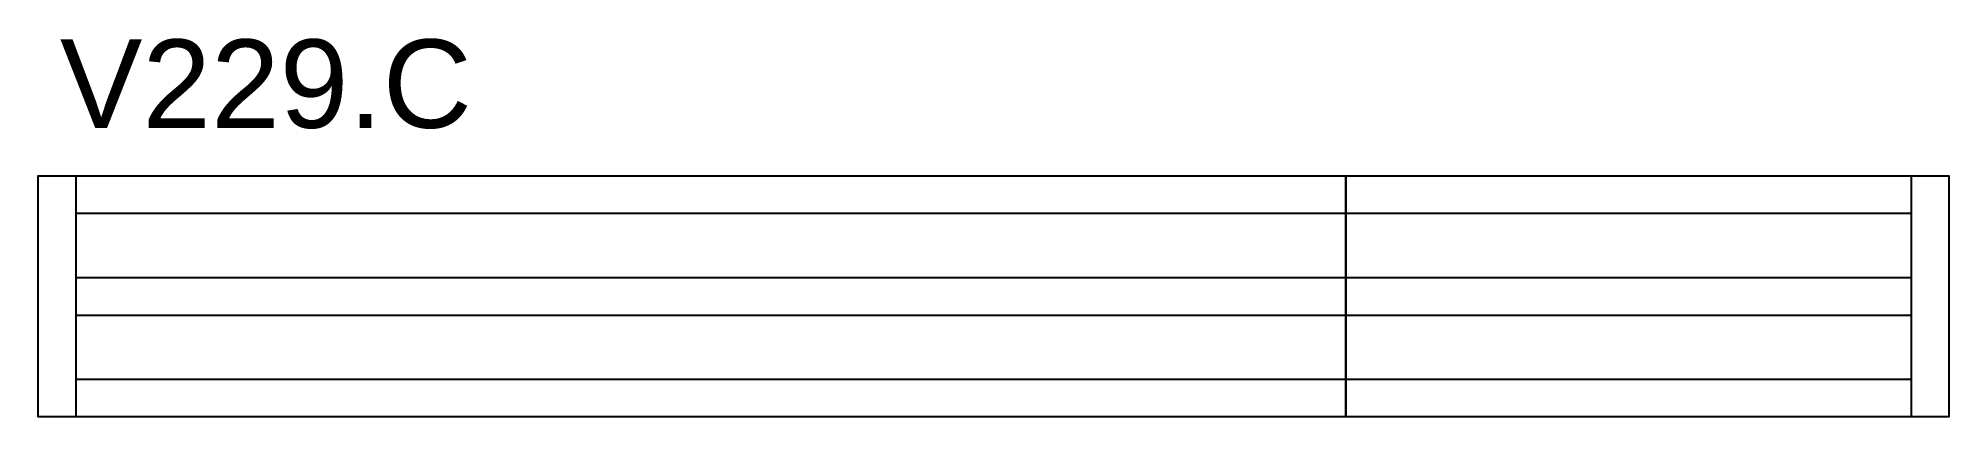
# Model space of a CAD drawing. Extents: x 2147 to 2503, y 15591 to 15661.
import ezdxf

# ---------------------------------------------------------------- set-up
doc = ezdxf.new("R2010")
doc.units = 0
for name, color, linetype in [('NOMENCLATURA', 7, 'Continuous'), ('Painéis', 200, 'Continuous'), ('SARR_2.2x7', 40, 'Continuous')]:
    doc.layers.add(name, color=color, linetype=linetype)
doc.styles.get("Standard").update_dxf_attribs({"font": 'arial.ttf'})

msp = doc.modelspace()

# ---------------------------------------------------------------- linework, layer by layer
at = {"layer": 'Painéis'}
for points in [[(2390.89, 15590.58), (2146.89, 15590.58), (2146.89, 15635.58), (2390.89, 15635.58)], [(2390.89, 15635.58), (2503.39, 15635.58), (2503.39, 15590.58), (2390.89, 15590.58)]]:
    msp.add_lwpolyline(points, close=True, dxfattribs=at)
at = {"layer": 'SARR_2.2x7', "linetype": 'Continuous'}
for p, q in [((2153.89, 15635.58), (2153.89, 15590.58)), ((2496.39, 15635.58), (2496.39, 15590.58)), ((2390.89, 15628.58), (2153.89, 15628.58)), ((2496.39, 15628.58), (2390.89, 15628.58)), ((2153.89, 15616.58), (2390.89, 15616.58)), ((2390.89, 15616.58), (2496.39, 15616.58)), ((2153.89, 15609.58), (2390.89, 15609.58)), ((2390.89, 15609.58), (2496.39, 15609.58)), ((2153.89, 15597.58), (2390.89, 15597.58)), ((2390.89, 15597.58), (2496.39, 15597.58))]:
    msp.add_line(p, q, dxfattribs=at)

# ---------------------------------------------------------------- texts
at = {"layer": 'NOMENCLATURA', "linetype": 'Continuous'}
msp.add_text('V229.C', height=16.5, dxfattribs=at).set_placement((2150.95, 15644.55))

doc.saveas('drawing.dxf')
